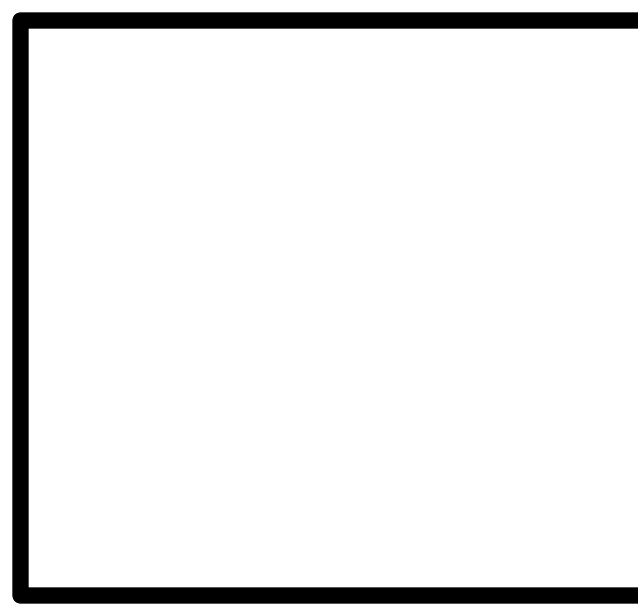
# Model space of a CAD drawing. Extents: x -24 to 83, y -23 to 53.
# Drawn here: x -10.43 to -0.74, y 4.01 to 13.27 of the extents above; entities that cross this region are included whole.
import ezdxf

# ---------------------------------------------------------------- set-up
doc = ezdxf.new("R2010")
doc.units = 0
doc.layers.add('51', color=53, linetype='CONTINUOUS')

msp = doc.modelspace()

# ---------------------------------------------------------------- linework, layer by layer
at = {"layer": '51', "const_width": 0.254}
for points in [[(-10.3, 13.14), (-10.3, 4.14)], [(-10.3, 13.14), (-0.1, 13.14)], [(-10.3, 4.14), (-0.1, 4.14)]]:
    msp.add_lwpolyline(points, dxfattribs=at)
at = {"layer": '51', "const_width": 0.127}
for points in [[(-10.2365, 13.14, 1), (-10.3635, 13.14)], [(-10.3, 13.2035, 1), (-10.3, 13.0765)], [(-10.3, 4.2035, 1), (-10.3, 4.0765)], [(-10.3635, 4.14, 1), (-10.2365, 4.14)]]:
    msp.add_lwpolyline(points, format="xyb", dxfattribs=at)

doc.saveas('drawing.dxf')
